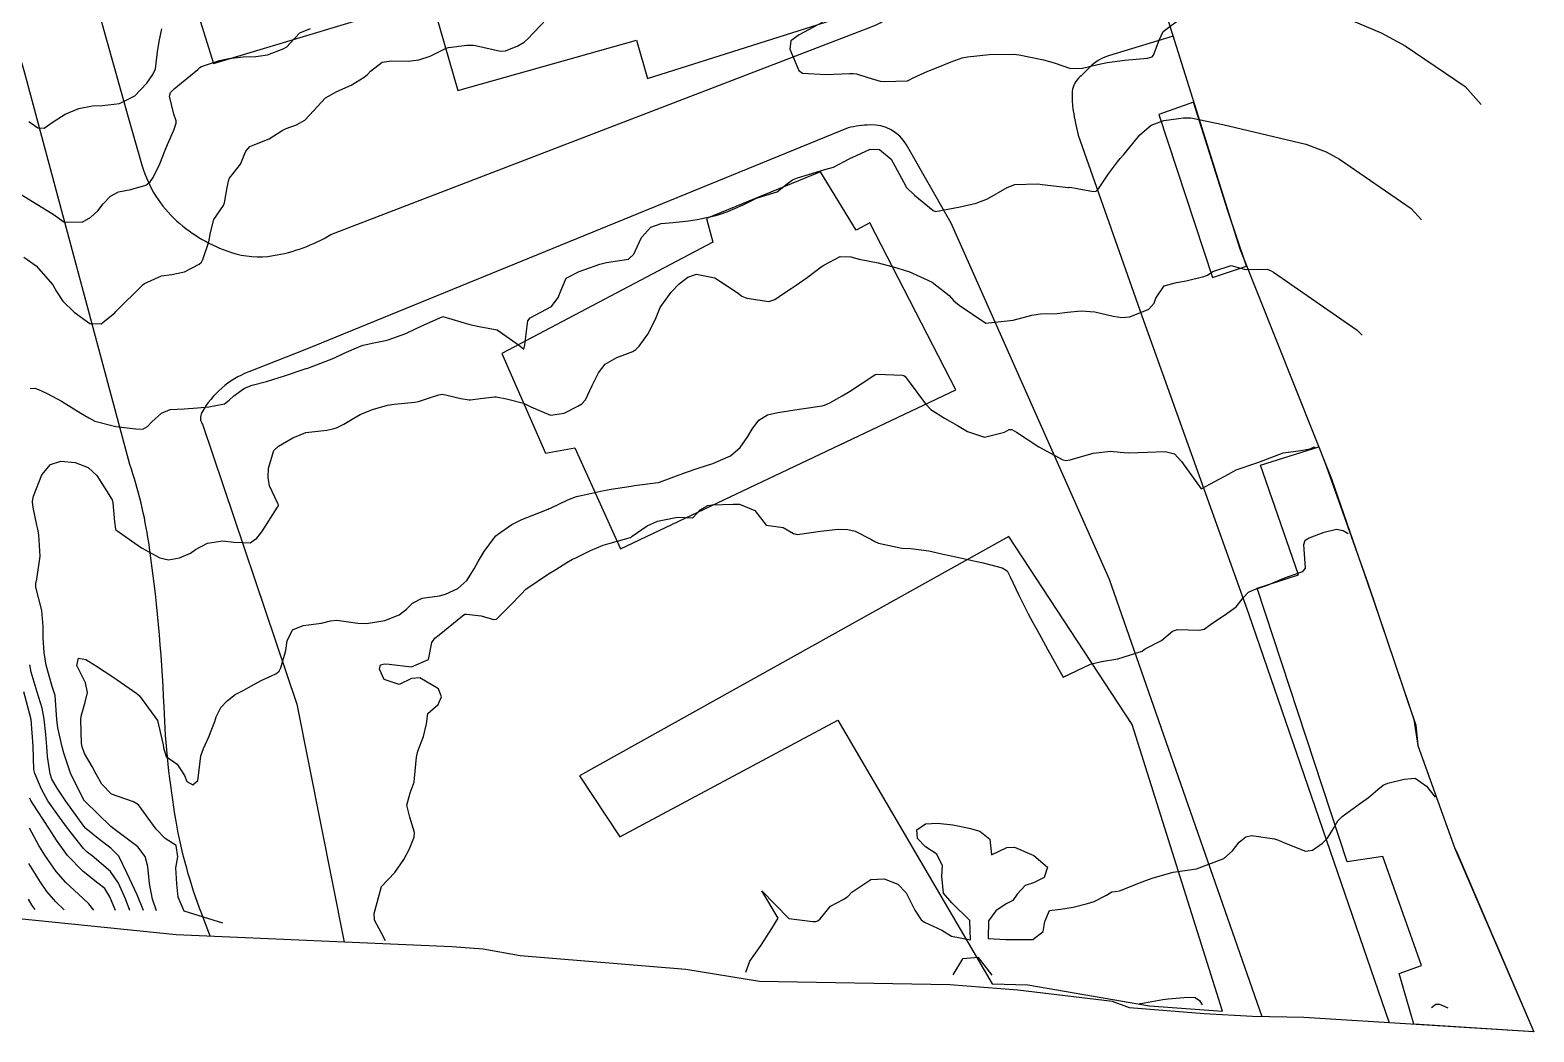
# Model space of a CAD drawing. Header units: metres. Extents: x 307586 to 320046, y 7427249 to 7434250.
# Drawn here: x 312681.7 to 312792.5, y 7431669 to 7431742.8 of the extents above; entities that cross this region are included whole.
import ezdxf

# ---------------------------------------------------------------- set-up
doc = ezdxf.new("R2010")
doc.units = ezdxf.units.M
doc.header["$MEASUREMENT"] = 0
for name, color, linetype in [('Area', 45, 'Continuous'), ('Curvas de Nivel 1m', 11, 'Continuous'), ('Curvas de Nivel 5m', 15, 'Continuous'), ('Edificações', 30, 'Continuous'), ('Vias Primárias', 230, 'Continuous')]:
    doc.layers.add(name, color=color, linetype=linetype)

msp = doc.modelspace()

# ---------------------------------------------------------------- linework, layer by layer
at = {"layer": 'Area'}
msp.add_polyline3d([(312758.06, 7431767.29, 0.04), (312770.79, 7431726.71, 750.12), (312777.56, 7431709.77, 753.93), (312780.68, 7431700.76, 754.35), (312783.76, 7431691.64, 757.55), (312783.92, 7431690.14, 757.5), (312786.64, 7431682.55, 757.01), (312786.77, 7431682.33, 757.21), (312792.46, 7431669.05, 752.68), (312775.51, 7431670.12, 752.64), (312771.73, 7431670.18, 752.56), (312768.17, 7431670.37, 752.46), (312762.68, 7431670.82, 756.85), (312761.41, 7431671.29, 756.7), (312754.46, 7431672.11, 758.92), (312749.44, 7431672.51, 751.8), (312735.43, 7431672.76, 751.92), (312730, 7431673.64, 752.39), (312717.8, 7431674.66, 751.47), (312715.07, 7431675.14, 751.39), (312712.77, 7431675.32, 751.24), (312692.46, 7431676.2, 750.47), (312679.41, 7431677.53, 742.59)], dxfattribs=at)
at = {"layer": 'Curvas de Nivel 1m', "flags": 128}
for points, elevation in [([(312740.04, 7431743.38), (312738.35, 7431742.47), (312737.74, 7431742.02), (312737.66, 7431741.42), (312738.33, 7431739.84), (312738.58, 7431739.66), (312740.32, 7431739.54), (312742.06, 7431739.63), (312742.33, 7431739.63), (312742.56, 7431739.59), (312743.41, 7431739.34), (312744.32, 7431739.07), (312744.61, 7431739.03), (312746.32, 7431739.09), (312746.48, 7431739.15), (312746.74, 7431739.31), (312747.83, 7431739.79), (312748.33, 7431739.98), (312749.55, 7431740.48), (312750.34, 7431740.77), (312750.74, 7431740.85), (312752.34, 7431741.02), (312754.17, 7431741.04), (312754.34, 7431741.03), (312754.54, 7431741.01), (312756.34, 7431740.63), (312757.12, 7431740.4), (312758.33, 7431739.99), (312759.2, 7431740.02), (312760.33, 7431740.29), (312761.04, 7431740.43), (312762.34, 7431740.61), (312764.01, 7431740.76), (312764.34, 7431740.85), (312764.45, 7431740.98), (312764.86, 7431742.07), (312765.16, 7431742.71), (312769.49, 7431745.97)], 747), ([(312681.23, 7431726.09), (312682.14, 7431725.47), (312683.36, 7431724.06), (312683.63, 7431723.57), (312684.11, 7431722.85), (312684.93, 7431722.04), (312686.09, 7431721.22), (312686.93, 7431721.18), (312687.93, 7431722.01), (312688.01, 7431722.1), (312688.1, 7431722.2), (312689.93, 7431723.98), (312690.02, 7431724.08), (312690.13, 7431724.17), (312691.38, 7431724.72), (312692.14, 7431724.83), (312693.08, 7431725.01), (312694.15, 7431725.58), (312694.33, 7431725.74), (312694.42, 7431725.93), (312694.85, 7431727.24), (312694.99, 7431727.92), (312695.23, 7431728.87), (312695.93, 7431729.91), (312696.02, 7431730.09), (312696.21, 7431731.23), (312696.33, 7431731.8), (312696.39, 7431731.91), (312697.19, 7431732.95), (312697.59, 7431733.9), (312697.89, 7431734.26), (312698.25, 7431734.4), (312699.31, 7431734.82), (312700.27, 7431735.43), (312700.55, 7431735.57), (312701.32, 7431735.85), (312701.93, 7431736.19), (312702.28, 7431736.55), (312703.46, 7431737.82), (312704.3, 7431738.29), (312705.35, 7431738.76), (312706.31, 7431739.36), (312706.55, 7431739.55), (312706.77, 7431739.79), (312707.63, 7431740.47), (312708.32, 7431740.56), (312709.55, 7431740.52), (312710.33, 7431740.62), (312711.17, 7431740.9), (312712.34, 7431741.48), (312712.51, 7431741.55), (312713.86, 7431741.7), (312714.34, 7431741.71), (312714.51, 7431741.69), (312716.34, 7431741.28), (312716.71, 7431741.29), (312717.63, 7431741.66), (312718.08, 7431741.92), (312718.35, 7431742.17), (312719.74, 7431743.63)], 747), ([(312778.54, 7431743.74), (312781.2, 7431742.61), (312782.99, 7431741.66), (312787.39, 7431738.66), (312788.57, 7431737.35)], 747), ([(312680.21, 7431731.22), (312682.07, 7431730.08), (312682.19, 7431730.01), (312683.39, 7431729.27), (312684.18, 7431728.69), (312685.54, 7431728.68), (312686.18, 7431729.05), (312686.69, 7431729.52), (312687.08, 7431730.02), (312687.61, 7431730.6), (312688.21, 7431730.9), (312689.11, 7431731.09), (312690.21, 7431731.39), (312690.55, 7431731.65), (312690.75, 7431731.97), (312691.25, 7431732.96), (312691.64, 7431733.97), (312691.81, 7431734.4), (312692.27, 7431735.44), (312692.41, 7431735.82), (312692.45, 7431735.96), (312692.46, 7431736.14), (312692.28, 7431736.63), (312691.96, 7431737.96), (312692.03, 7431738.23), (312692.3, 7431738.49), (312694.06, 7431739.93), (312694.19, 7431740.06), (312694.32, 7431740.14), (312695.65, 7431740.59), (312696.33, 7431740.74), (312697.39, 7431740.84), (312698.33, 7431740.88), (312699.19, 7431741.01), (312700.34, 7431741.44), (312700.61, 7431741.59), (312700.86, 7431741.85), (312701.57, 7431742.63), (312702.35, 7431742.94)], 746), ([(312681.69, 7431716.43), (312682.04, 7431716.46), (312682.32, 7431716.36), (312682.95, 7431716.07), (312684.02, 7431715.49), (312685.44, 7431714.61), (312686.01, 7431714.26), (312686.47, 7431714.03), (312688, 7431713.63), (312689.48, 7431713.47), (312690, 7431713.44), (312690.34, 7431713.63), (312690.67, 7431713.97), (312691.37, 7431714.61), (312692.02, 7431714.87), (312693.04, 7431714.92), (312694.02, 7431715), (312694.85, 7431715.09), (312696.02, 7431715.3), (312696.36, 7431715.58), (312696.69, 7431715.9), (312697.48, 7431716.45), (312698.04, 7431716.67), (312699.12, 7431716.95), (312700.05, 7431717.24), (312700.51, 7431717.39), (312701.89, 7431717.84), (312702.01, 7431717.89), (312702.05, 7431717.9), (312702.15, 7431717.93), (312704.06, 7431718.66), (312704.84, 7431719.03), (312706.07, 7431719.58), (312706.23, 7431719.62), (312707.02, 7431719.78), (312707.88, 7431719.97), (312708.08, 7431720.02), (312709.36, 7431720.48), (312710.09, 7431720.81), (312710.71, 7431721.11), (312712.1, 7431721.72), (312714.09, 7431721.14), (312714.78, 7431721), (312716.09, 7431720.76), (312717.68, 7431719.65), (312718.07, 7431719.32), (312718.13, 7431719.65), (312718.35, 7431721.4), (312718.53, 7431721.64), (312720.11, 7431722.46), (312720.6, 7431723.13), (312720.78, 7431723.61), (312721.19, 7431724.55), (312722.14, 7431725.05), (312722.56, 7431725.18), (312723.67, 7431725.58), (312724.15, 7431725.7), (312725.76, 7431725.95), (312726.16, 7431726.33), (312726.55, 7431727.17), (312726.73, 7431727.54), (312727.42, 7431728.3), (312728.19, 7431728.58), (312729.05, 7431728.66), (312730.19, 7431728.77), (312730.82, 7431728.87), (312732.2, 7431729.17), (312732.44, 7431729.24), (312733.09, 7431729.47), (312734.21, 7431729.96), (312735.2, 7431730.45), (312736.22, 7431730.76), (312736.72, 7431730.92), (312737.36, 7431731.42), (312737.84, 7431731.8), (312738.23, 7431731.94), (312739.02, 7431732.19), (312740.23, 7431732.55), (312740.88, 7431732.73), (312742.07, 7431733.36), (312742.18, 7431733.42), (312742.24, 7431733.45), (312743.56, 7431734.04), (312744.25, 7431734.02), (312745.11, 7431733.32), (312746.17, 7431731.37), (312746.19, 7431731.31), (312746.22, 7431731.26), (312746.85, 7431730.67), (312748.21, 7431729.53), (312748.39, 7431729.47), (312750.21, 7431729.81), (312751.38, 7431730.08), (312752.21, 7431730.4), (312753.67, 7431731.22), (312754.23, 7431731.44), (312755.93, 7431731.49), (312756.23, 7431731.46), (312758.16, 7431731.24), (312758.22, 7431731.24), (312758.3, 7431731.25), (312758.82, 7431731.16), (312760.02, 7431730.94), (312760.22, 7431730.97), (312760.31, 7431731.05), (312760.38, 7431731.14), (312761.13, 7431732.23), (312761.8, 7431733.12), (312761.99, 7431733.37), (312762.25, 7431733.67), (312762.91, 7431734.46), (312763.44, 7431735.1), (312764.28, 7431735.82), (312765.21, 7431736.16), (312766.29, 7431736.31), (312766.64, 7431736.36), (312767.19, 7431736.36), (312769.56, 7431735.87), (312775.66, 7431734.42), (312777.15, 7431733.85), (312778.13, 7431733.31), (312783.41, 7431729.69), (312784.19, 7431728.85)], 748), ([(312691.01, 7431677.97), (312690.72, 7431678.83), (312690.49, 7431679.97), (312690.37, 7431681.22), (312690.17, 7431681.97), (312689.63, 7431682.68), (312687.87, 7431684), (312687.65, 7431684.18), (312685.72, 7431686.03), (312685.7, 7431686.05), (312685.67, 7431686.1), (312684.69, 7431688.04), (312684.17, 7431689.58), (312684.05, 7431690.05), (312683.73, 7431691.44), (312683.66, 7431692.05), (312683.53, 7431693.82), (312683.48, 7431694.05), (312683.33, 7431694.49), (312682.88, 7431696.06), (312682.72, 7431696.99), (312682.65, 7431698.07), (312682.66, 7431698.91), (312682.57, 7431700.07), (312682.12, 7431701.81), (312682.11, 7431702.08), (312682.18, 7431702.39), (312682.43, 7431704.07), (312682.34, 7431705.64), (312682.26, 7431706.07), (312682.2, 7431706.36), (312681.93, 7431707.66), (312681.88, 7431708.08), (312681.88, 7431708.13), (312681.94, 7431708.51), (312682.55, 7431710.07), (312683.21, 7431710.82), (312683.97, 7431711.07), (312685.02, 7431710.99), (312685.96, 7431710.61), (312686.61, 7431710.02), (312687.73, 7431708.22), (312687.8, 7431708.01), (312687.92, 7431706.61), (312687.98, 7431706.08), (312688.02, 7431706.01), (312689.89, 7431704.69), (312691.24, 7431703.97), (312691.88, 7431703.82), (312692.7, 7431703.95), (312693.51, 7431704.31), (312693.89, 7431704.57), (312694.77, 7431705.05), (312695.9, 7431705.2), (312696.7, 7431705.1), (312697.9, 7431705.07), (312698.39, 7431705.4), (312698.77, 7431705.88), (312699.93, 7431707.69), (312700, 7431707.79), (312700, 7431707.86), (312699.93, 7431708.01), (312699.33, 7431709.25), (312699.24, 7431709.87), (312699.26, 7431710.57), (312699.65, 7431711.86), (312699.99, 7431712.18), (312701.05, 7431712.79), (312702, 7431713.19), (312703.55, 7431713.36), (312704, 7431713.45), (312704.27, 7431713.53), (312704.81, 7431713.8), (312705.55, 7431714.25), (312706.01, 7431714.51), (312706.92, 7431714.88), (312708.02, 7431715.19), (312708.5, 7431715.28), (312710.03, 7431715.43), (312710.31, 7431715.46), (312711.11, 7431715.73), (312711.8, 7431715.96), (312712.04, 7431716.01), (312712.29, 7431715.97), (312713.43, 7431715.7), (312714.03, 7431715.59), (312714.13, 7431715.59), (312714.84, 7431715.68), (312715.89, 7431715.82), (312716.03, 7431715.81), (312716.78, 7431715.66), (312718.03, 7431715.36), (312718.58, 7431715.09), (312720.02, 7431714.46), (312721.03, 7431714.6), (312722.03, 7431715.12), (312722.33, 7431715.29), (312722.61, 7431715.59), (312723.1, 7431716.64), (312723.55, 7431717.58), (312724.06, 7431718.21), (312724.92, 7431718.72), (312726.08, 7431719.15), (312726.32, 7431719.31), (312726.55, 7431719.55), (312727.2, 7431720.43), (312727.76, 7431721.53), (312727.86, 7431721.78), (312728.11, 7431722.4), (312728.91, 7431723.52), (312729.51, 7431724.13), (312730.14, 7431724.63), (312730.79, 7431724.85), (312732.14, 7431724.58), (312733.86, 7431723.45), (312733.99, 7431723.32), (312734.12, 7431723.23), (312734.49, 7431723.08), (312736.12, 7431722.83), (312736.56, 7431722.98), (312737.2, 7431723.42), (312737.75, 7431723.79), (312738.13, 7431724.03), (312738.94, 7431724.6), (312739.97, 7431725.38), (312740.15, 7431725.52), (312741.37, 7431726.16), (312742.16, 7431726.12), (312742.76, 7431725.95), (312744.16, 7431725.68), (312745.54, 7431725.32), (312746.15, 7431725.12), (312746.42, 7431725.04), (312748.14, 7431724.27), (312749.39, 7431723.27), (312749.74, 7431722.88), (312750.12, 7431722.56), (312752.1, 7431721.24), (312754.11, 7431721.46), (312755.47, 7431721.84), (312756.11, 7431721.93), (312757.35, 7431721.94), (312758.11, 7431722.04), (312759.11, 7431722.15), (312760.11, 7431722.07), (312761.48, 7431721.75), (312762.11, 7431721.65), (312762.71, 7431721.71), (312764.11, 7431722.28), (312764.49, 7431722.71), (312764.62, 7431723.09), (312765.22, 7431723.99), (312766.14, 7431724.23), (312766.86, 7431724.35), (312768.15, 7431724.67), (312768.42, 7431724.77), (312768.82, 7431725.04), (312770.16, 7431725.49), (312771.03, 7431725.25), (312771.27, 7431725.2), (312772.81, 7431725.21), (312773.1, 7431725.1), (312773.28, 7431724.99), (312779.45, 7431720.73), (312779.81, 7431720.35)], 749), ([(312707.88, 7431675.76), (312707.56, 7431676.36), (312707.07, 7431677.27), (312707.04, 7431677.77), (312707.59, 7431679.76), (312708.56, 7431680.79), (312709.23, 7431681.74), (312709.63, 7431682.52), (312709.99, 7431683.38), (312710.02, 7431683.74), (312709.66, 7431684.85), (312709.45, 7431685.74), (312709.68, 7431686.66), (312709.99, 7431687.44), (312710.02, 7431687.74), (312710.15, 7431689.29), (312710.25, 7431689.73), (312710.67, 7431690.79), (312710.9, 7431691.73), (312710.99, 7431692.49), (312711.76, 7431693.17), (312711.99, 7431693.72), (312711.77, 7431694.32), (312710.4, 7431695.12), (312709.78, 7431695.07), (312708.89, 7431694.64), (312707.78, 7431695), (312707.42, 7431695.77), (312707.5, 7431696.07), (312707.8, 7431696.16), (312708.15, 7431696.12), (312709.79, 7431695.93), (312711.05, 7431696.48), (312711.28, 7431697.73), (312711.5, 7431698.04), (312711.82, 7431698.29), (312713.55, 7431699.69), (312713.72, 7431699.8), (312713.83, 7431699.82), (312714.91, 7431699.68), (312715.83, 7431699.42), (312716.06, 7431699.44), (312716.26, 7431699.67), (312717.06, 7431700.45), (312717.86, 7431701.29), (312718.22, 7431701.64), (312719.87, 7431702.79), (312720.41, 7431703.09), (312721.22, 7431703.61), (312721.64, 7431703.85), (312721.89, 7431703.96), (312722.98, 7431704.5), (312723.9, 7431704.89), (312724.43, 7431705.04), (312725.91, 7431705.45), (312725.98, 7431705.48), (312726.05, 7431705.55), (312727.15, 7431706.31), (312727.92, 7431706.65), (312729.38, 7431706.96), (312729.93, 7431706.92), (312730.51, 7431706.91), (312731.06, 7431707.49), (312731.61, 7431707.81), (312731.94, 7431707.87), (312733.48, 7431707.92), (312733.94, 7431707.9), (312735.08, 7431707.44), (312735.92, 7431706.36), (312737.16, 7431706.18), (312737.92, 7431705.76), (312738.19, 7431705.68), (312739.92, 7431705.91), (312741.21, 7431706.08), (312741.92, 7431706.04), (312742.47, 7431705.91), (312743.61, 7431705.33), (312743.91, 7431705.16), (312744.18, 7431705.05), (312745.9, 7431704.66), (312746.56, 7431704.65), (312747.9, 7431704.48), (312748.96, 7431704.22), (312749.89, 7431704.02), (312751.44, 7431703.69), (312751.89, 7431703.59), (312753.29, 7431703.22), (312753.67, 7431703), (312753.88, 7431702.57), (312754.53, 7431701.2), (312755.21, 7431699.83), (312755.56, 7431699.19), (312755.84, 7431698.69), (312756.67, 7431697.18), (312757.79, 7431695.17), (312759.8, 7431696.12), (312760.61, 7431696.33), (312761.81, 7431696.51), (312763.6, 7431697.09), (312763.73, 7431697.18), (312763.82, 7431697.25), (312765.02, 7431697.88), (312765.84, 7431698.55), (312766.22, 7431698.69), (312767.84, 7431698.63), (312768.17, 7431698.71), (312768.63, 7431699.04), (312769.85, 7431699.86), (312770.52, 7431700.35), (312771.04, 7431701.01), (312771.45, 7431701.42), (312771.87, 7431701.63), (312772.83, 7431701.94), (312773.88, 7431702.38), (312774.3, 7431702.55), (312775.45, 7431702.95), (312775.64, 7431703.2), (312775.52, 7431704.95), (312775.61, 7431705.26), (312775.92, 7431705.44), (312777.01, 7431705.85), (312777.92, 7431706.06), (312778.4, 7431705.97), (312778.77, 7431705.76)], 751), ([(312690.06, 7431677.98), (312689.58, 7431679.15), (312689.19, 7431679.98), (312688.83, 7431680.76), (312688.23, 7431681.99), (312687.63, 7431682.59), (312686.82, 7431683.2), (312685.81, 7431684.03), (312685.65, 7431684.21), (312684.32, 7431686.04), (312683.68, 7431687), (312683.3, 7431687.67), (312683.17, 7431688.06), (312682.98, 7431689.33), (312682.93, 7431690.06), (312682.85, 7431690.94), (312682.72, 7431692.07), (312682.58, 7431692.89), (312682.21, 7431694.07), (312681.78, 7431695.53), (312681.68, 7431696.08)], 748), ([(312689.05, 7431677.99), (312688.73, 7431678.84), (312688.21, 7431679.99), (312687.61, 7431680.86), (312686.27, 7431682.02), (312685.89, 7431682.29), (312685.63, 7431682.56), (312684.46, 7431684.04), (312683.66, 7431685.12), (312683.01, 7431686.06), (312682.53, 7431686.92), (312682.04, 7431688.07), (312681.98, 7431688.36), (312681.91, 7431690.08), (312681.77, 7431692.06), (312681.76, 7431692.08), (312681.76, 7431692.1), (312681.74, 7431692.15), (312681.23, 7431694.09)], 747), ([(312734.41, 7431673.44), (312734.72, 7431674.25), (312735.55, 7431675.43), (312736.33, 7431676.66), (312736.79, 7431677.42), (312735.6, 7431679.43), (312737.57, 7431677.41), (312739.36, 7431677.17), (312739.57, 7431677.18), (312739.72, 7431677.23), (312739.89, 7431677.38), (312740.65, 7431678.3), (312741.59, 7431678.8), (312741.92, 7431679.03), (312742.23, 7431679.35), (312743.61, 7431680.26), (312744.61, 7431680.33), (312745.61, 7431679.92), (312746.23, 7431679.3), (312746.86, 7431678.02), (312747.34, 7431677.29), (312747.57, 7431677.14), (312748.84, 7431676.55), (312749.56, 7431676.1), (312750.97, 7431675.84), (312750.91, 7431677.25), (312749.59, 7431678.56), (312748.97, 7431679.27), (312748.86, 7431680.51), (312748.9, 7431681.27), (312748.49, 7431682.14), (312747.64, 7431682.67), (312747.06, 7431683.3), (312747.01, 7431683.94), (312747.66, 7431684.36), (312748.52, 7431684.42), (312749.66, 7431684.29), (312750.86, 7431684.05), (312751.65, 7431683.84), (312752.39, 7431683.23), (312752.51, 7431682.1), (312753.64, 7431682.63), (312754.2, 7431682.65), (312755.63, 7431682.03), (312756.63, 7431681.18), (312756.38, 7431680.42), (312755.61, 7431680.02), (312754.99, 7431679.82), (312754.39, 7431679.2), (312754.07, 7431678.73), (312753.59, 7431678.49), (312752.83, 7431677.97), (312752.28, 7431677.23), (312752.26, 7431675.93), (312753.56, 7431675.86), (312754.91, 7431675.85), (312755.56, 7431675.86), (312756.32, 7431676.43), (312756.43, 7431677.18), (312756.77, 7431677.99), (312757.59, 7431678.08), (312758.52, 7431678.23), (312759.59, 7431678.51), (312760.07, 7431678.66), (312760.99, 7431679.13), (312761.37, 7431679.36), (312761.61, 7431679.38), (312761.93, 7431679.44), (312763.61, 7431680.09), (312764.34, 7431680.36), (312765.62, 7431680.75), (312765.89, 7431680.8), (312767.62, 7431681.05), (312769.63, 7431681.81), (312770.26, 7431682.39), (312770.75, 7431683.01), (312771.24, 7431683.41), (312771.65, 7431683.52), (312773.36, 7431683.26), (312773.65, 7431683.17), (312774.1, 7431682.97), (312775.64, 7431682.35), (312776.15, 7431682.43), (312776.88, 7431682.94), (312777.27, 7431683.31), (312777.66, 7431683.95), (312778.01, 7431684.58), (312778.34, 7431684.92), (312779.68, 7431685.89), (312780.27, 7431686.31), (312780.96, 7431686.89), (312781.35, 7431687.23), (312781.7, 7431687.37), (312782.9, 7431687.67), (312783.71, 7431687.73), (312784.55, 7431687.14), (312785.19, 7431686.34)], 752), ([(312687.98, 7431678), (312687.58, 7431679), (312687.19, 7431679.6), (312686.69, 7431680.01), (312685.61, 7431680.85), (312684.46, 7431682.04), (312683.63, 7431683.16), (312683.29, 7431683.7), (312683.07, 7431684.06), (312681.92, 7431685.83), (312681.75, 7431686.08), (312681.72, 7431686.13), (312681.67, 7431686.26)], 746), ([(312684.2, 7431678.04), (312683.58, 7431678.63), (312682.92, 7431679.4), (312682.47, 7431680.07), (312681.61, 7431681.45)], 744), ([(312682.08, 7431678.07), (312681.85, 7431678.35), (312681.58, 7431678.83)], 743), ([(312752.56, 7431673.22), (312751.54, 7431674.53), (312750.37, 7431674.42), (312749.66, 7431673.26)], 752), ([(312763.39, 7431671.11), (312763.44, 7431671.12), (312763.47, 7431671.13), (312763.5, 7431671.14), (312765.14, 7431671.44), (312765.51, 7431671.49), (312766.97, 7431671.6), (312767.51, 7431671.57), (312767.83, 7431671.37), (312768.03, 7431671.04)], 753), ([(312784.93, 7431670.84), (312785.24, 7431671.1), (312785.51, 7431671.09), (312786.13, 7431670.82)], 753)]:
    msp.add_lwpolyline(points, dxfattribs=dict(at, elevation=elevation))
at = {"layer": 'Curvas de Nivel 5m', "flags": 128}
for points, elevation in [([(312681.61, 7431736.09), (312682.27, 7431735.62), (312682.74, 7431735.6), (312683.4, 7431736.06), (312684.28, 7431736.64), (312685.28, 7431737.04), (312686.29, 7431737.24), (312687.04, 7431737.26), (312688.29, 7431737.42), (312689.42, 7431737.99), (312690.3, 7431738.91), (312690.74, 7431739.55), (312690.94, 7431739.97), (312691.09, 7431741.22), (312691.19, 7431741.97), (312691.4, 7431742.92)], 745), ([(312695.88, 7431677.05), (312693.04, 7431677.94), (312692.61, 7431678.97), (312692.5, 7431679.95), (312692.44, 7431681.12), (312692.57, 7431681.95), (312692.45, 7431682.77), (312691.64, 7431683.3), (312690.97, 7431683.97), (312689.67, 7431685.77), (312689.3, 7431685.98), (312687.68, 7431686.56), (312686.97, 7431687.29), (312686.55, 7431688.02), (312686.27, 7431688.59), (312685.71, 7431689.56), (312685.52, 7431690.03), (312685.47, 7431690.28), (312685.44, 7431692.03), (312685.46, 7431692.31), (312685.76, 7431693.33), (312685.92, 7431694.03), (312685.77, 7431694.76), (312685.14, 7431696.04), (312685.27, 7431696.56), (312685.8, 7431696.48), (312686.52, 7431696.02), (312687.78, 7431695.19), (312689.56, 7431693.98), (312689.76, 7431693.79), (312691.07, 7431691.97), (312691.5, 7431690.18), (312691.51, 7431689.96), (312691.71, 7431689.33), (312692.52, 7431688.77), (312693.06, 7431687.94), (312693.24, 7431687.49), (312693.69, 7431687.24), (312694.05, 7431687.57), (312694.1, 7431687.93), (312694.26, 7431689.37), (312694.46, 7431689.92), (312694.87, 7431690.77), (312695.29, 7431691.91), (312695.4, 7431692.26), (312695.75, 7431692.93), (312696.22, 7431693.44), (312696.81, 7431693.9), (312697.44, 7431694.22), (312697.77, 7431694.4), (312698.72, 7431694.93), (312699.79, 7431695.41), (312700.04, 7431695.61), (312700.17, 7431695.86), (312700.53, 7431697.13), (312700.64, 7431697.85), (312701.02, 7431698.65), (312701.82, 7431698.98), (312703.16, 7431699.15), (312703.83, 7431699.33), (312704.28, 7431699.36), (312705.83, 7431699.15), (312706.48, 7431699.12), (312707.83, 7431699.35), (312708.88, 7431699.75), (312709.42, 7431700.17), (312709.85, 7431700.62), (312710.58, 7431701), (312711.85, 7431701.17), (312712.29, 7431701.28), (312713.2, 7431701.7), (312713.87, 7431702.3), (312714.41, 7431703.16), (312714.71, 7431703.68), (312715.14, 7431704.43), (312715.91, 7431705.46), (312716.01, 7431705.57), (312716.12, 7431705.67), (312717.17, 7431706.41), (312717.92, 7431706.77), (312719.85, 7431707.54), (312719.93, 7431707.58), (312719.96, 7431707.59), (312720.03, 7431707.62), (312721.31, 7431708.24), (312721.95, 7431708.47), (312722.86, 7431708.68), (312723.95, 7431708.92), (312724.5, 7431709.02), (312725.96, 7431709.24), (312726.22, 7431709.28), (312727.96, 7431709.51), (312727.99, 7431709.51), (312728.05, 7431709.53), (312729.97, 7431710.23), (312730.9, 7431710.56), (312731.98, 7431710.9), (312733.28, 7431711.46), (312733.99, 7431712.08), (312734.55, 7431712.9), (312734.88, 7431713.44), (312735.36, 7431714.09), (312736.02, 7431714.48), (312736.78, 7431714.67), (312738.02, 7431714.86), (312738.51, 7431714.92), (312740.03, 7431715.16), (312740.2, 7431715.21), (312740.59, 7431715.37), (312741.52, 7431715.88), (312742.04, 7431716.21), (312743.77, 7431717.33), (312743.94, 7431717.45), (312744.06, 7431717.48), (312745.95, 7431717.41), (312746.05, 7431717.39), (312746.14, 7431717.31), (312746.44, 7431716.91), (312747.64, 7431715.29), (312748.03, 7431714.89), (312749.04, 7431714.25), (312750.01, 7431713.71), (312750.74, 7431713.25), (312752, 7431712.85), (312753.46, 7431713.22), (312753.82, 7431713.4), (312754.01, 7431713.4), (312754.36, 7431713.21), (312755.99, 7431712.13), (312757.77, 7431711.17), (312757.98, 7431711.12), (312758.31, 7431711.17), (312759.99, 7431711.66), (312761.3, 7431711.81), (312761.99, 7431711.74), (312762.58, 7431711.7), (312763.99, 7431711.74), (312765.29, 7431711.78), (312765.99, 7431711.62), (312766.51, 7431711.06), (312767.96, 7431709.05), (312769.97, 7431710.13), (312770.54, 7431710.45), (312771.98, 7431710.93), (312772.19, 7431711), (312773.99, 7431711.7), (312775.12, 7431711.83), (312775.99, 7431711.98), (312776.27, 7431712.13), (312776.32, 7431712.12)], 750), ([(312686.4, 7431678.02), (312686.03, 7431678.48), (312685.58, 7431678.89), (312684.32, 7431680.04), (312683.61, 7431680.86), (312682.77, 7431682.06), (312682.34, 7431682.78), (312681.64, 7431684.05)], 745)]:
    msp.add_lwpolyline(points, dxfattribs=dict(at, elevation=elevation))
at = {"layer": 'Edificações'}
for points in [[(312713.21, 7431738.38), (312726.37, 7431742.09), (312727.18, 7431739.25), (312741.68, 7431743.84), (312739.23, 7431752.06), (312732.63, 7431750.09), (312730.92, 7431754.9), (312725.19, 7431753.33), (312724.06, 7431756.38), (312719.73, 7431755.25), (312720.91, 7431751.97), (312709.93, 7431748.43), (312708.18, 7431754.37), (312699.35, 7431751.97), (312698.91, 7431753.63), (312691.7, 7431751.62), (312695.2, 7431740.35), (312711.24, 7431745.2)], [(312749.87, 7431716.32), (312743.55, 7431728.62), (312742.54, 7431728.08), (312739.92, 7431732.38), (312731.51, 7431728.95), (312731.98, 7431727.2), (312716.44, 7431719), (312719.67, 7431711.67), (312721.83, 7431712.07), (312725.19, 7431704.61)], [(312753.78, 7431705.52), (312722.17, 7431687.91), (312725.13, 7431683.41), (312741.2, 7431692.01), (312752.57, 7431672.59), (312755.19, 7431672.52), (312764.14, 7431670.98), (312769.52, 7431670.57), (312762.86, 7431691.68)]]:
    msp.add_lwpolyline(points, close=True, dxfattribs=at)
for points, elevation in [([(312767.4, 7431737.52), (312764.83, 7431736.6), (312768.78, 7431724.6), (312771.3, 7431725.44), (312769.91, 7431729.51)], 550.19), ([(312783.62, 7431669.61), (312782.53, 7431673.34), (312784.19, 7431673.93), (312781.34, 7431681.96), (312778.7, 7431681.58), (312772.07, 7431701.73), (312775.13, 7431702.71), (312772.33, 7431710.78), (312776.62, 7431712.13), (312777.17, 7431710.74), (312780.23, 7431702.09), (312783.62, 7431692.06), (312783.92, 7431690.14), (312786.64, 7431682.55), (312792.46, 7431669.05)], 752.66)]:
    msp.add_lwpolyline(points, close=True, dxfattribs=dict(at, elevation=elevation))
at = {"layer": 'Vias Primárias'}
msp.add_lwpolyline([(312629.21, 7431872.57), (312645.91, 7431847.52), (312651.31, 7431839.54, -0.011466), (312657.46, 7431830.01, -0.019653), (312666.35, 7431814.11, -0.044304), (312670.26, 7431804.41, -0.001956), (312673.11, 7431794.85, -0.003504), (312676.26, 7431783.84), (312682.81, 7431758.26), (312688.91, 7431736.41), (312689.96, 7431732.8, 0.140066), (312692.51, 7431728.76, 0.101996), (312696.46, 7431726.46, 0.12288), (312699.61, 7431726.21, 0.092326), (312703.85, 7431727.76), (312743.73, 7431743.09, 0.313124), (312746.39, 7431747), (312746.53, 7431750.13), (312745.27, 7431783.84), (312744.55, 7431807.11), (312743.61, 7431835.03), (312742.87, 7431866.3)], format="xyb", dxfattribs=at)
msp.add_lwpolyline([(312629.21, 7431872.57), (312645.91, 7431847.52), (312651.31, 7431839.54, -0.011466), (312657.46, 7431830.01, -0.019653), (312666.35, 7431814.11, -0.044304), (312670.26, 7431804.41, -0.001956), (312673.11, 7431794.85, -0.003504), (312676.26, 7431783.84), (312682.81, 7431758.26), (312688.91, 7431736.41), (312689.96, 7431732.8, 0.140066), (312692.51, 7431728.76, 0.101996), (312696.46, 7431726.46, 0.12288), (312699.61, 7431726.21, 0.092326), (312703.85, 7431727.76), (312743.73, 7431743.09, 0.313124), (312746.39, 7431747), (312746.53, 7431750.13), (312745.27, 7431783.84), (312744.55, 7431807.11), (312743.61, 7431835.03), (312742.87, 7431866.3)], format="xyb", dxfattribs=at)
for points, elevation in [([(312694.97, 7431676.09), (312694.34, 7431677.74, -0.048863), (312692.45, 7431684.56, -0.033099), (312691.56, 7431693, 0.026495), (312690.43, 7431705.08, 0.045991), (312689.04, 7431710.84), (312681.31, 7431739.66), (312675.56, 7431759.5), (312669.7, 7431781.38, 0.018596), (312660.81, 7431810.23, 0.065282), (312655.19, 7431821.38, -0.009771), (312639.67, 7431845.21, 0.018864), (312626.34, 7431864.9, 0.02643)], 750.57), ([(312694.97, 7431676.09), (312694.34, 7431677.74, -0.048863), (312692.45, 7431684.56, -0.033099), (312691.56, 7431693, 0.026495), (312690.43, 7431705.08, 0.045991), (312689.04, 7431710.84), (312681.31, 7431739.66), (312675.56, 7431759.5), (312669.7, 7431781.38, 0.018596), (312660.81, 7431810.23, 0.065282), (312655.19, 7431821.38, -0.009771), (312639.67, 7431845.21, 0.018864), (312626.34, 7431864.9, 0.02643)], 750.57), ([(312765.88, 7431742.37), (312761.13, 7431740.92, 0.125297), (312759.7, 7431740.05, -0.005067), (312758.92, 7431739.27, 0.196212), (312758.44, 7431738.17, 0.043055), (312758.53, 7431736.88, 0.024644), (312758.89, 7431735.08), (312763.58, 7431721.78), (312771.45, 7431699.87), (312781.81, 7431669.72)], 460.58), ([(312765.88, 7431742.37), (312761.13, 7431740.92, 0.125297), (312759.7, 7431740.05, -0.005067), (312758.92, 7431739.27, 0.196212), (312758.44, 7431738.17, 0.043055), (312758.53, 7431736.88, 0.024644), (312758.89, 7431735.08), (312763.58, 7431721.78), (312771.45, 7431699.87), (312781.81, 7431669.72)], 460.58), ([(312772.44, 7431670.17), (312761.21, 7431702.37), (312749.53, 7431728.6), (312746.25, 7431734.36, 0.282541), (312743.56, 7431735.84, 0.044912), (312741.94, 7431735.62), (312701.94, 7431719.28), (312697.8, 7431717.66, 0.172329), (312694.34, 7431714.65, 0.291051), (312694.39, 7431713.8), (312701.34, 7431693.19), (312704.84, 7431675.66)], 752.58), ([(312772.44, 7431670.17), (312761.21, 7431702.37), (312749.53, 7431728.6), (312746.25, 7431734.36, 0.282541), (312743.56, 7431735.84, 0.044912), (312741.94, 7431735.62), (312701.94, 7431719.28), (312697.8, 7431717.66, 0.172329), (312694.34, 7431714.65, 0.291051), (312694.39, 7431713.8), (312701.34, 7431693.19), (312704.84, 7431675.66)], 752.58)]:
    msp.add_lwpolyline(points, format="xyb", dxfattribs=dict(at, elevation=elevation))

doc.saveas('drawing.dxf')
